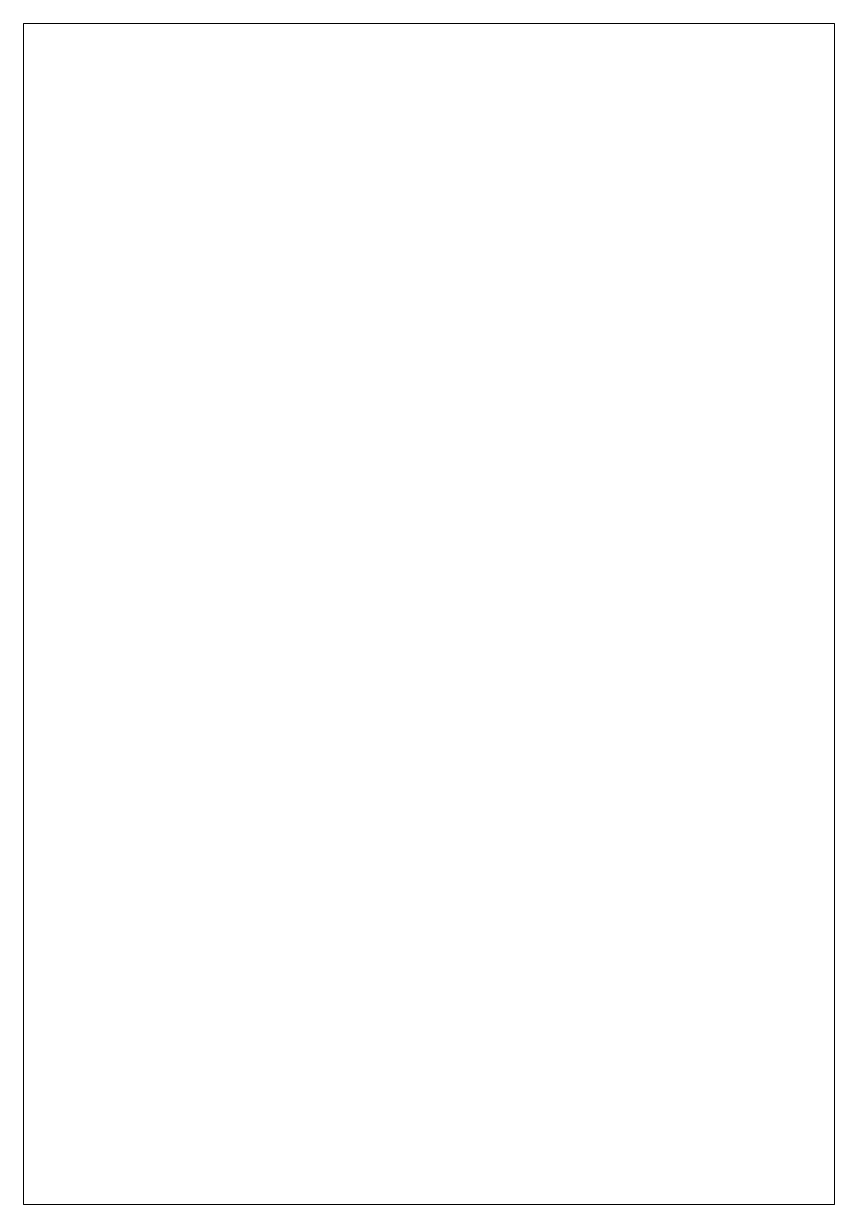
# Model space of a CAD drawing. Header units: millimetres. Extents: x 126.97 to 131.57, y -77.3 to -70.6.
import ezdxf

# ---------------------------------------------------------------- set-up
doc = ezdxf.new("R2010")
doc.units = ezdxf.units.MM
doc.layers.add('slider_part', color=7, linetype='CONTINUOUS', lineweight=0)

msp = doc.modelspace()

# ---------------------------------------------------------------- linework, layer by layer
at = {"layer": 'slider_part'}
msp.add_lwpolyline([(126.974, -77.302), (131.574, -77.302), (131.574, -70.602), (126.974, -70.602)], close=True, dxfattribs=at)

doc.saveas('drawing.dxf')
